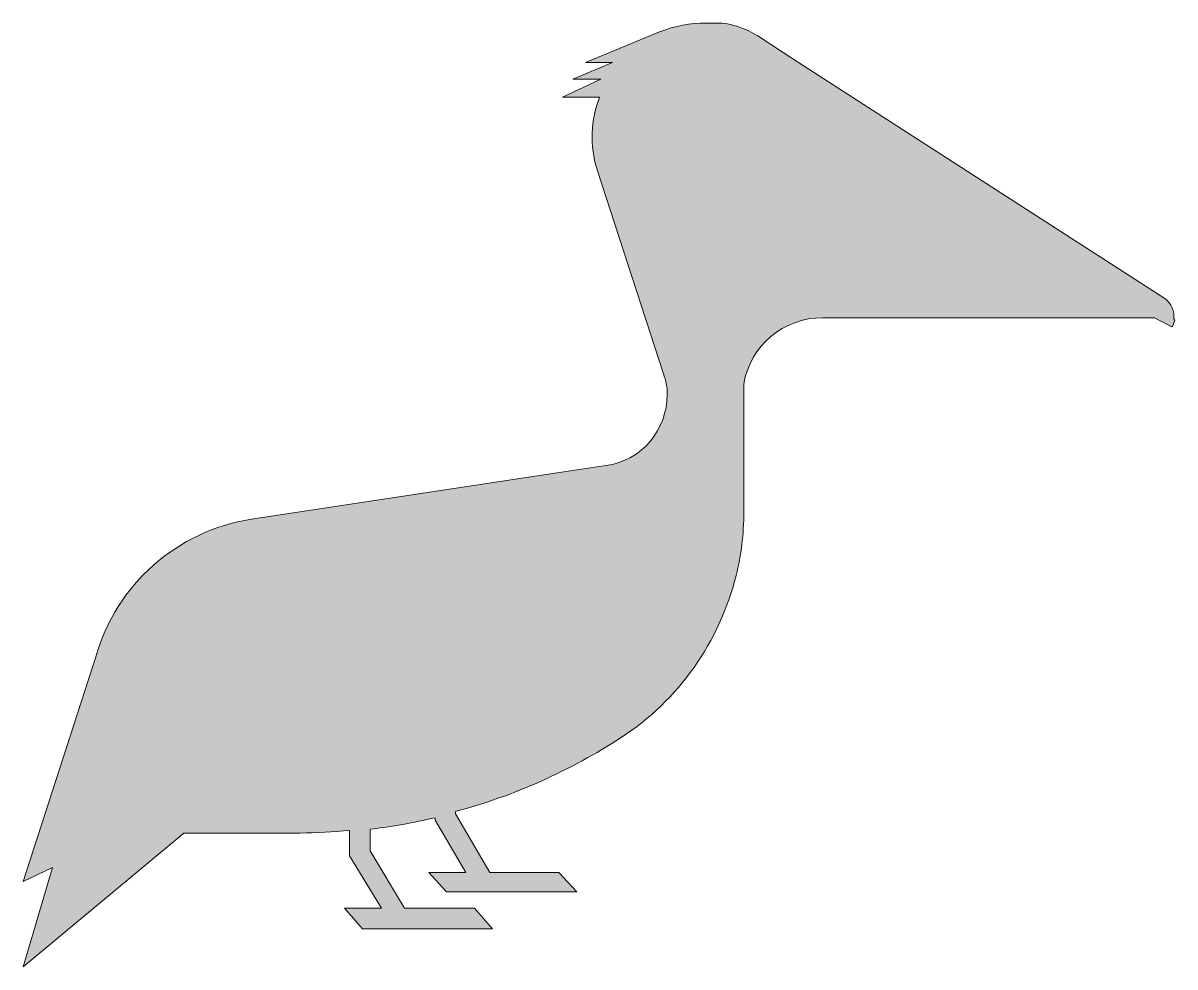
# Model space of a CAD drawing. Header units: inches. Extents: x 6.1 to 96.4, y 35.6 to 109.6.
import ezdxf

# ---------------------------------------------------------------- set-up
doc = ezdxf.new("R2010")
doc.units = ezdxf.units.IN
doc.header["$MEASUREMENT"] = 0
doc.layers.add('Layer 1', color=7, linetype='Continuous')

msp = doc.modelspace()

# ---------------------------------------------------------------- hatches: boundary and pattern name
at = {"layer": 'Layer 1', "true_color": 0xffffff}
h = msp.add_hatch(color=7, dxfattribs=at)
h.dxf.hatch_style = 2
edge = h.paths.add_edge_path()
edge.add_spline(control_points=[(96.4, 86.3), (96.4, 86.3), (96.3, 86.4), (96.3, 86.4), (96.4, 87), (96.1, 87.6), (95.6, 88), (95.6, 88), (66.9, 106.5), (66.9, 106.5), (66.9, 106.5), (65.7, 107.3), (65.7, 107.3), (65.7, 107.3), (63.7, 108.6), (63.7, 108.6), (62.7, 109.2), (61.6, 109.6), (60.5, 109.6), (60.5, 109.6), (60.5, 109.6), (60.5, 109.6), (60.5, 109.6), (59.7, 109.6), (59.7, 109.6), (58.4, 109.6), (57.2, 109.4), (56, 108.9), (56, 108.9), (50.2, 106.5), (50.2, 106.5), (50.2, 106.5), (52.3, 106.5), (52.3, 106.5), (52.3, 106.5), (49.2, 105.2), (49.2, 105.2), (49.2, 105.2), (51.4, 105.2), (51.4, 105.2), (51.4, 105.2), (48.4, 103.8), (48.4, 103.8), (48.4, 103.8), (51.3, 103.8), (51.3, 103.8), (50.6, 102), (50.5, 100), (51.1, 98.1), (51.1, 98.1), (56.3, 82.1), (56.3, 82.1), (56.5, 81.6), (56.6, 81), (56.6, 80.5), (56.6, 80.5), (56.6, 80.5), (56.6, 80.5), (56.6, 77.7), (54.6, 75.3), (51.8, 74.9), (51.8, 74.9), (49.7, 74.6), (49.7, 74.6), (49.7, 74.6), (49.7, 74.6), (49.7, 74.6), (49.7, 74.6), (49.7, 74.6), (49.7, 74.6), (49.7, 74.6), (24, 70.7), (24, 70.7), (18.2, 69.8), (13.4, 65.6), (11.8, 59.9), (11.8, 59.9), (6.1, 42.3), (6.1, 42.3), (6.1, 42.3), (8.4, 43.4), (8.4, 43.4), (8.4, 43.4), (6.1, 35.6), (6.1, 35.6), (6.1, 35.6), (18.7, 46.1), (18.7, 46.1), (18.7, 46.1), (27.8, 46.1), (27.8, 46.1), (29.1, 46.1), (30.4, 46.2), (31.7, 46.3), (31.7, 46.3), (31.7, 44.3), (31.7, 44.3), (31.7, 44.3), (34.2, 40.2), (34.2, 40.2), (34.2, 40.2), (31.3, 40.2), (31.3, 40.2), (31.3, 40.2), (32.7, 38.6), (32.7, 38.6), (32.7, 38.6), (42.9, 38.6), (42.9, 38.6), (42.9, 38.6), (41.5, 40.2), (41.5, 40.2), (41.5, 40.2), (36, 40.2), (36, 40.2), (36, 40.2), (33.3, 44.7), (33.3, 44.7), (33.3, 44.7), (33.3, 46.4), (33.3, 46.4), (35, 46.6), (36.7, 46.9), (38.4, 47.3), (38.4, 47.3), (38.4, 47.1), (38.4, 47.1), (38.4, 47.1), (40.8, 43), (40.8, 43), (40.8, 43), (37.9, 43), (37.9, 43), (37.9, 43), (39.3, 41.5), (39.3, 41.5), (39.3, 41.5), (49.5, 41.5), (49.5, 41.5), (49.5, 41.5), (48.1, 43), (48.1, 43), (48.1, 43), (42.7, 43), (42.7, 43), (42.7, 43), (40, 47.6), (40, 47.6), (40, 47.6), (40, 47.8), (40, 47.8), (44.6, 49), (49, 51), (53, 53.6), (57.5, 56.5), (60.7, 61.1), (62, 66.3), (62.4, 67.9), (62.6, 69.5), (62.6, 71.3), (62.6, 71.3), (62.6, 71.3), (62.6, 71.3), (62.6, 71.3), (62.6, 71.3), (62.6, 71.3), (62.6, 71.3), (62.6, 77.6), (62.6, 77.6), (62.6, 77.6), (62.6, 77.6), (62.6, 77.6), (62.6, 77.6), (62.6, 81.3), (62.6, 81.3), (63.1, 84.3), (65.7, 86.5), (68.8, 86.5), (68.8, 86.5), (94.8, 86.5), (94.8, 86.5), (94.8, 86.5), (96.1, 85.8), (96.1, 85.8), (96.1, 85.8), (96.1, 85.8), (96.1, 85.8), (96.1, 85.8), (96.2, 85.8), (96.2, 85.8), (96.2, 85.8), (96.4, 86.3), (96.4, 86.3)], knot_values=[0, 0, 0, 0, 1, 1, 1, 2, 2, 2, 3, 3, 3, 4, 4, 4, 5, 5, 5, 6, 6, 6, 7, 7, 7, 8, 8, 8, 9, 9, 9, 10, 10, 10, 11, 11, 11, 12, 12, 12, 13, 13, 13, 14, 14, 14, 15, 15, 15, 16, 16, 16, 17, 17, 17, 18, 18, 18, 19, 19, 19, 20, 20, 20, 21, 21, 21, 22, 22, 22, 23, 23, 23, 24, 24, 24, 25, 25, 25, 26, 26, 26, 27, 27, 27, 28, 28, 28, 29, 29, 29, 30, 30, 30, 31, 31, 31, 32, 32, 32, 33, 33, 33, 34, 34, 34, 35, 35, 35, 36, 36, 36, 37, 37, 37, 38, 38, 38, 39, 39, 39, 40, 40, 40, 41, 41, 41, 42, 42, 42, 43, 43, 43, 44, 44, 44, 45, 45, 45, 46, 46, 46, 47, 47, 47, 48, 48, 48, 49, 49, 49, 50, 50, 50, 51, 51, 51, 52, 52, 52, 53, 53, 53, 54, 54, 54, 55, 55, 55, 56, 56, 56, 57, 57, 57, 58, 58, 58, 59, 59, 59, 60, 60, 60, 61, 61, 61, 62, 62, 62, 63, 63, 63, 64, 64, 64, 64], degree=3, periodic=1)

# ---------------------------------------------------------------- linework, layer by layer
at = {"layer": 'Layer 1', "lineweight": 0}
msp.add_open_spline([(96.4, 86.3), (96.4, 86.3), (96.3, 86.4), (96.3, 86.4), (96.4, 87), (96.1, 87.6), (95.6, 88), (95.6, 88), (66.9, 106.5), (66.9, 106.5), (66.9, 106.5), (65.7, 107.3), (65.7, 107.3), (65.7, 107.3), (63.7, 108.6), (63.7, 108.6), (62.7, 109.2), (61.6, 109.6), (60.5, 109.6), (60.5, 109.6), (60.5, 109.6), (60.5, 109.6), (60.5, 109.6), (59.7, 109.6), (59.7, 109.6), (58.4, 109.6), (57.2, 109.4), (56, 108.9), (56, 108.9), (50.2, 106.5), (50.2, 106.5), (50.2, 106.5), (52.3, 106.5), (52.3, 106.5), (52.3, 106.5), (49.2, 105.2), (49.2, 105.2), (49.2, 105.2), (51.4, 105.2), (51.4, 105.2), (51.4, 105.2), (48.4, 103.8), (48.4, 103.8), (48.4, 103.8), (51.3, 103.8), (51.3, 103.8), (50.6, 102), (50.5, 100), (51.1, 98.1), (51.1, 98.1), (56.3, 82.1), (56.3, 82.1), (56.5, 81.6), (56.6, 81), (56.6, 80.5), (56.6, 80.5), (56.6, 80.5), (56.6, 80.5), (56.6, 77.7), (54.6, 75.3), (51.8, 74.9), (51.8, 74.9), (49.7, 74.6), (49.7, 74.6), (49.7, 74.6), (49.7, 74.6), (49.7, 74.6), (49.7, 74.6), (49.7, 74.6), (49.7, 74.6), (49.7, 74.6), (24, 70.7), (24, 70.7), (18.2, 69.8), (13.4, 65.6), (11.8, 59.9), (11.8, 59.9), (6.1, 42.3), (6.1, 42.3), (6.1, 42.3), (8.4, 43.4), (8.4, 43.4), (8.4, 43.4), (6.1, 35.6), (6.1, 35.6), (6.1, 35.6), (18.7, 46.1), (18.7, 46.1), (18.7, 46.1), (27.8, 46.1), (27.8, 46.1), (29.1, 46.1), (30.4, 46.2), (31.7, 46.3), (31.7, 46.3), (31.7, 44.3), (31.7, 44.3), (31.7, 44.3), (34.2, 40.2), (34.2, 40.2), (34.2, 40.2), (31.3, 40.2), (31.3, 40.2), (31.3, 40.2), (32.7, 38.6), (32.7, 38.6), (32.7, 38.6), (42.9, 38.6), (42.9, 38.6), (42.9, 38.6), (41.5, 40.2), (41.5, 40.2), (41.5, 40.2), (36, 40.2), (36, 40.2), (36, 40.2), (33.3, 44.7), (33.3, 44.7), (33.3, 44.7), (33.3, 46.4), (33.3, 46.4), (35, 46.6), (36.7, 46.9), (38.4, 47.3), (38.4, 47.3), (38.4, 47.1), (38.4, 47.1), (38.4, 47.1), (40.8, 43), (40.8, 43), (40.8, 43), (37.9, 43), (37.9, 43), (37.9, 43), (39.3, 41.5), (39.3, 41.5), (39.3, 41.5), (49.5, 41.5), (49.5, 41.5), (49.5, 41.5), (48.1, 43), (48.1, 43), (48.1, 43), (42.7, 43), (42.7, 43), (42.7, 43), (40, 47.6), (40, 47.6), (40, 47.6), (40, 47.8), (40, 47.8), (44.6, 49), (49, 51), (53, 53.6), (57.5, 56.5), (60.7, 61.1), (62, 66.3), (62.4, 67.9), (62.6, 69.5), (62.6, 71.3), (62.6, 71.3), (62.6, 71.3), (62.6, 71.3), (62.6, 71.3), (62.6, 71.3), (62.6, 71.3), (62.6, 71.3), (62.6, 77.6), (62.6, 77.6), (62.6, 77.6), (62.6, 77.6), (62.6, 77.6), (62.6, 77.6), (62.6, 81.3), (62.6, 81.3), (63.1, 84.3), (65.7, 86.5), (68.8, 86.5), (68.8, 86.5), (94.8, 86.5), (94.8, 86.5), (94.8, 86.5), (96.1, 85.8), (96.1, 85.8), (96.1, 85.8), (96.1, 85.8), (96.1, 85.8), (96.1, 85.8), (96.2, 85.8), (96.2, 85.8), (96.2, 85.8), (96.4, 86.3), (96.4, 86.3)], degree=3, knots=[0, 0, 0, 0, 1, 1, 1, 2, 2, 2, 3, 3, 3, 4, 4, 4, 5, 5, 5, 6, 6, 6, 7, 7, 7, 8, 8, 8, 9, 9, 9, 10, 10, 10, 11, 11, 11, 12, 12, 12, 13, 13, 13, 14, 14, 14, 15, 15, 15, 16, 16, 16, 17, 17, 17, 18, 18, 18, 19, 19, 19, 20, 20, 20, 21, 21, 21, 22, 22, 22, 23, 23, 23, 24, 24, 24, 25, 25, 25, 26, 26, 26, 27, 27, 27, 28, 28, 28, 29, 29, 29, 30, 30, 30, 31, 31, 31, 32, 32, 32, 33, 33, 33, 34, 34, 34, 35, 35, 35, 36, 36, 36, 37, 37, 37, 38, 38, 38, 39, 39, 39, 40, 40, 40, 41, 41, 41, 42, 42, 42, 43, 43, 43, 44, 44, 44, 45, 45, 45, 46, 46, 46, 47, 47, 47, 48, 48, 48, 49, 49, 49, 50, 50, 50, 51, 51, 51, 52, 52, 52, 53, 53, 53, 54, 54, 54, 55, 55, 55, 56, 56, 56, 57, 57, 57, 58, 58, 58, 59, 59, 59, 60, 60, 60, 61, 61, 61, 62, 62, 62, 63, 63, 63, 64, 64, 64, 64], dxfattribs=at)

doc.saveas('drawing.dxf')
